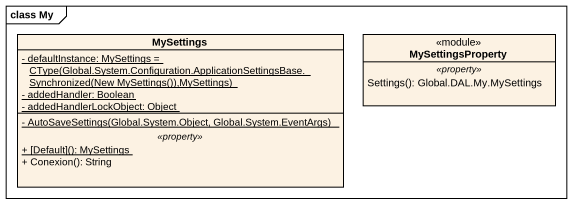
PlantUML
@startuml
mainframe class My
hide circle
hide empty members
skinparam classAttributeIconSize 0
class MySettings {
  {static} {field} - defaultInstance: MySettings = CType(Global.System.Configuration.ApplicationSettingsBase.Synchronized(New MySettings()),MySettings)
  {static} - addedHandler: Boolean
  {static} - addedHandlerLockObject: Object
  --
  {static} - AutoSaveSettings(Global.System.Object, Global.System.EventArgs)
  .. <<property>> ..
  {static} + [Default](): MySettings
  + Conexion(): String
}
class MySettingsProperty <<module>> {
  .. <<property>> ..
  Settings(): Global.DAL.My.MySettings
}
@enduml
